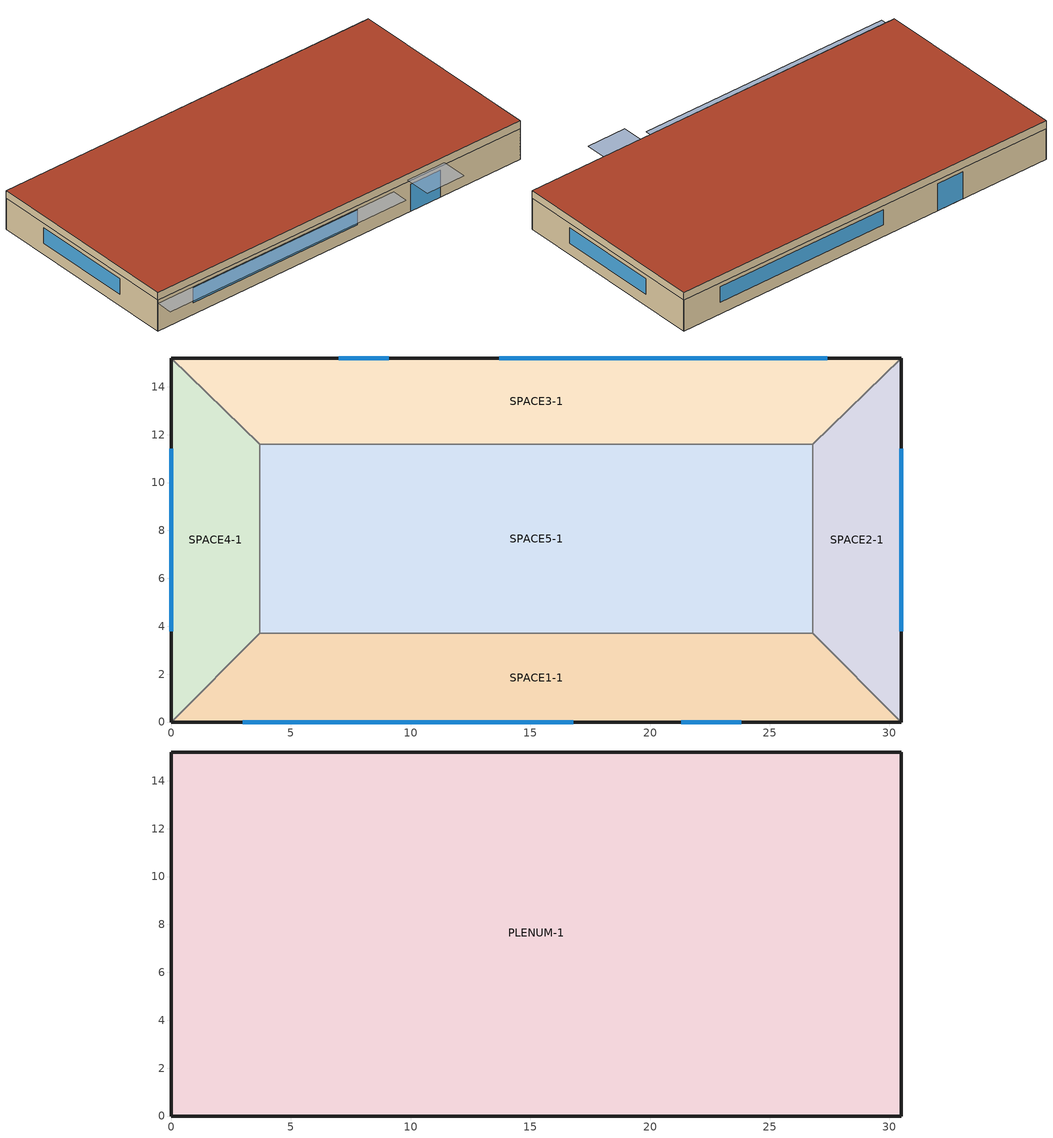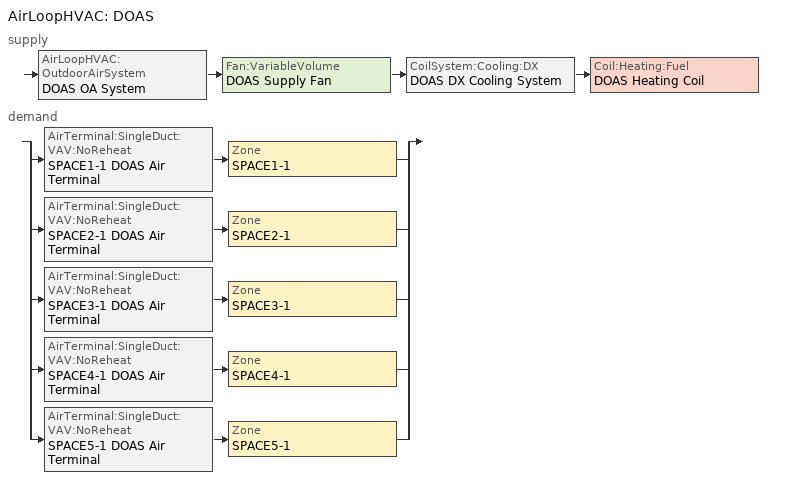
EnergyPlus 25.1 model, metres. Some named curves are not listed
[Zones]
SPACE1-1
 floor ground (FLOOR-SLAB-1): 26.8,3.7 30.5,0 0,0 3.7,3.7 z0
 wall outside (WALL-1): 0,0 30.5,0 z0:2.4
 wall to SPACE2-1 (INT-WALL-1): 30.5,0 26.8,3.7 z0:2.4
 wall to SPACE4-1 (INT-WALL-1): 3.7,3.7 0,0 z0:2.4
 wall to SPACE5-1 (INT-WALL-1): 26.8,3.7 3.7,3.7 z0:2.4
 window (Dbl Clr 3mm/13mm Air): 3,0 16.8,0 z0.9:2.1
 window (Sgl Grey 3mm): 21.3,0 23.8,0 z0:2.1
SPACE2-1
 floor ground (FLOOR-SLAB-1): 26.8,11.6 30.5,15.2 30.5,0 26.8,3.7 z0
 wall outside (WALL-1): 30.5,0 30.5,15.2 z0:2.4
 wall to SPACE3-1 (INT-WALL-1): 30.5,15.2 26.8,11.6 z0:2.4
 wall to SPACE5-1 (INT-WALL-1): 26.8,11.6 26.8,3.7 z0:2.4
 window (Dbl Clr 3mm/13mm Air): 30.5,3.8 30.5,11.4 z0.9:2.1
SPACE3-1
 floor ground (FLOOR-SLAB-1): 26.8,11.6 3.7,11.6 0,15.2 30.5,15.2 z0
 wall outside (WALL-1): 30.5,15.2 0,15.2 z0:2.4
 wall to SPACE4-1 (INT-WALL-1): 0,15.2 3.7,11.6 z0:2.4
 wall to SPACE5-1 (INT-WALL-1): 3.7,11.6 26.8,11.6 z0:2.4
 window (Dbl Clr 3mm/13mm Air): 27.4,15.2 13.7,15.2 z0.9:2.1
 window (Sgl Grey 3mm): 9.1,15.2 7,15.2 z0:2.1
SPACE4-1
 floor ground (FLOOR-SLAB-1): 3.7,3.7 0,0 0,15.2 3.7,11.6 z0
 wall outside (WALL-1): 0,15.2 0,0 z0:2.4
 wall to SPACE5-1 (INT-WALL-1): 3.7,3.7 3.7,11.6 z0:2.4
 window (Dbl Clr 3mm/13mm Air): 0,11.4 0,3.8 z0.9:2.1
SPACE5-1
 floor ground (FLOOR-SLAB-1): 26.8,11.6 26.8,3.7 3.7,3.7 3.7,11.6 z0
PLENUM-1
 floor to SPACE1-1 (CLNG-1): 26.8,3.7 30.5,0 0,0 3.7,3.7 z2.4
 floor to SPACE2-1 (CLNG-1): 26.8,11.6 30.5,15.2 30.5,0 26.8,3.7 z2.4
 floor to SPACE3-1 (CLNG-1): 26.8,11.6 3.7,11.6 0,15.2 30.5,15.2 z2.4
 floor to SPACE4-1 (CLNG-1): 3.7,3.7 0,0 0,15.2 3.7,11.6 z2.4
 floor to SPACE5-1 (CLNG-1): 26.8,11.6 26.8,3.7 3.7,3.7 3.7,11.6 z2.4
 wall outside (WALL-1): 0,0 30.5,0 30.5,15.2 0,15.2 0,0 z2.4:3
 roof outside (ROOF-1): 0,15.2 0,0 30.5,0 30.5,15.2 z3
shading: 0,-1.3 0,0 19.8,0 19.8,-1.3 z2.2; 21,-2 21,0 24.1,0 24.1,-2 z2.6
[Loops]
AirLoopHVAC 'DOAS'
 supply: AirLoopHVAC:OutdoorAirSystem 'DOAS OA System' > Fan:VariableVolume 'DOAS Supply Fan' > CoilSystem:Cooling:DX 'DOAS DX Cooling System' > Coil:Heating:Fuel 'DOAS Heating Coil'
 demand: split
  | AirTerminal:SingleDuct:VAV:NoReheat 'SPACE1-1 DOAS Air Terminal' > Zone 'SPACE1-1'
  | AirTerminal:SingleDuct:VAV:NoReheat 'SPACE2-1 DOAS Air Terminal' > Zone 'SPACE2-1'
  | AirTerminal:SingleDuct:VAV:NoReheat 'SPACE3-1 DOAS Air Terminal' > Zone 'SPACE3-1'
  | AirTerminal:SingleDuct:VAV:NoReheat 'SPACE4-1 DOAS Air Terminal' > Zone 'SPACE4-1'
  | AirTerminal:SingleDuct:VAV:NoReheat 'SPACE5-1 DOAS Air Terminal' > Zone 'SPACE5-1'
[Building]
VRF TU with DOAS RH Control: North Axis {deg}=30; Terrain=City; Loads Convergence Tolerance Value {W}=0.04; Temperature Convergence Tolerance Value {deltaC}=0.4; Solar Distribution=FullExterior; Maximum Number of Warmup Days=25; Minimum Number of Warmup Days=6
[Site:Location]
Miami Intl Ap FL USA TMY3 WMO=722020: Latitude {deg}=25.82; Longitude {deg}=-80.3; Time Zone {hr}=-5; Elevation {m}=11
[SizingPeriod:DesignDay] Day of Month=21; Humidity Condition Type=Wetbulb; Barometric Pressure {Pa}=101217; Rain Indicator=No; Snow Indicator=No; Daylight Saving Time Indicator=No; Solar Model Indicator=ASHRAEClearSky
Name | Month | Day Type | Maximum Dry-Bulb Temperature {C} | Daily Dry-Bulb Temperature Range {deltaC} | Wetbulb or DewPoint at Maximum Dry-Bulb {C} | Wind Speed {m/s} | Wind Direction {deg} | Sky Clearness
Miami Intl Ap Ann Htg 99.6% Condns DB | 1 | WinterDesignDay | 8.7 | 0 | 8.7 | 3.8 | 340 | 0
Miami Intl Ap Ann Clg .4% Condns DB=>MWB | 7 | SummerDesignDay | 33.2 | 6.7 | 25.3 | 4.5 | 140 | 1
[Site:GroundTemperature:BuildingSurface]
21.5, 21.4, 21.5, 21.5, 22, 22.9, 23, 23.1, 23.1, 22.2, 21.7, 21.6
[Material] Thermal Absorptance=0.9
Name | Roughness | Thickness {m} | Conductivity {W/m-K} | Density {kg/m3} | Specific Heat {J/kg-K} | Solar Absorptance | Visible Absorptance
RG01 | Rough | 0.0127 | 1.442 | 881 | 1674 | 0.65 | 0.65
BR01 | VeryRough | 0.0095 | 0.162 | 1121 | 1464 | 0.7 | 0.7
IN46 | VeryRough | 0.0762 | 0.023 | 24 | 1590 | 0.5 | 0.5
WD01 | MediumSmooth | 0.0191 | 0.115 | 513 | 1381 | 0.78 | 0.78
PW03 | MediumSmooth | 0.0127 | 0.115 | 545 | 1213 | 0.78 | 0.78
IN02 | Rough | 0.0901 | 0.043 | 10 | 837 | 0.75 | 0.75
GP01 | MediumSmooth | 0.0127 | 0.16 | 801 | 837 | 0.75 | 0.75
GP02 | MediumSmooth | 0.0159 | 0.16 | 801 | 837 | 0.75 | 0.75
CC03 | MediumRough | 0.1016 | 1.31 | 2243 | 837 | 0.65 | 0.65
[Material:NoMass]
MAT-CLNG-1: Roughness=Rough; Thermal Resistance {m2-K/W}=0.652259; Thermal Absorptance=0.65; Solar Absorptance=0.65; Visible Absorptance=0.65
[Material:AirGap]
AL21: Thermal Resistance {m2-K/W}=0.157
[Construction]
ROOF-1: RG01, BR01, IN46, WD01
WALL-1: WD01, PW03, IN02, GP01
CLNG-1: MAT-CLNG-1
FLOOR-SLAB-1: CC03
INT-WALL-1: GP02, AL21, GP02
Dbl Clr 3mm/13mm Air: CLEAR 3MM, AIR 13MM, CLEAR 3MM
Sgl Grey 3mm: GREY 3MM
[WindowMaterial:Gas]
AIR 13MM: Gas Type=Air; Thickness {m}=0.0127
[WindowMaterial:Glazing] Optical Data Type=SpectralAverage; Thickness {m}=0.003; Infrared Transmittance at Normal Incidence=0; Front Side Infrared Hemispherical Emissivity=0.84; Back Side Infrared Hemispherical Emissivity=0.84; Conductivity {W/m-K}=0.9
Name | Solar Transmittance at Normal Incidence | Front Side Solar Reflectance at Normal Incidence | Back Side Solar Reflectance at Normal Incidence | Visible Transmittance at Normal Incidence | Front Side Visible Reflectance at Normal Incidence | Back Side Visible Reflectance at Normal Incidence
CLEAR 3MM | 0.837 | 0.075 | 0.075 | 0.898 | 0.081 | 0.081
GREY 3MM | 0.626 | 0.061 | 0.061 | 0.611 | 0.061 | 0.061
[Zone] Type=1; Multiplier=1
Name | Ceiling Height {m} | Volume {m3}
PLENUM-1 | 0.6096 | 283.2
SPACE1-1; SPACE3-1 | 2.4384 | 239.247
SPACE2-1; SPACE4-1 | 2.4384 | 103.311
SPACE5-1 | 2.4384 | 447.683
[ZoneInfiltration:DesignFlowRate] Schedule=INFIL-SCH; Design Flow Rate Calculation Method=flow/zone; Constant Term Coefficient=0; Temperature Term Coefficient=0; Velocity Term Coefficient=0.2237; Velocity Squared Term Coefficient=0
Name | Zone or ZoneList or Space or SpaceList | Design Flow Rate {m3/s}
SPACE1-1 Infil 1 | SPACE1-1 | 0.0167
SPACE2-1 Infil 1 | SPACE2-1 | 0.00717
SPACE3-1 Infil 1 | SPACE3-1 | 0.0167
SPACE4-1 Infil 1 | SPACE4-1 | 0.00717
SPACE5-1 Infil 1 | SPACE5-1 | 0.031089
[People] Number of People Schedule=OCCUPY-1; Number of People Calculation Method=people; Fraction Radiant=0.3; Activity Level Schedule=ActSchd
Name | Zone or ZoneList or Space or SpaceList | Number of People
SPACE1-1 People 1 | SPACE1-1 | 11
SPACE2-1 People 1 | SPACE2-1 | 5
SPACE3-1 People 1 | SPACE3-1 | 11
SPACE4-1 People 1 | SPACE4-1 | 5
SPACE5-1 People 1 | SPACE5-1 | 20
[Lights] Schedule=LIGHTS-1; Design Level Calculation Method=LightingLevel; Return Air Fraction=0; Fraction Radiant=0.59; Fraction Visible=0.2; Fraction Replaceable=0
Name | Zone or ZoneList or Space or SpaceList | Lighting Level {W}
SPACE1-1 Lights 1 | SPACE1-1 | 1584
SPACE2-1 Lights 1 | SPACE2-1 | 684
SPACE3-1 Lights 1 | SPACE3-1 | 1584
SPACE4-1 Lights 1 | SPACE4-1 | 684
SPACE5-1 Lights 1 | SPACE5-1 | 2964
[ElectricEquipment] Schedule=EQUIP-1; Design Level Calculation Method=EquipmentLevel; Fraction Latent=0; Fraction Radiant=0.3; Fraction Lost=0
Name | Zone or ZoneList or Space or SpaceList | Design Level {W}
SPACE1-1 ElecEq 1 | SPACE1-1 | 1056
SPACE2-1 ElecEq 1 | SPACE2-1 | 456
SPACE3-1 ElecEq 1 | SPACE3-1 | 1056
SPACE4-1 ElecEq 1 | SPACE4-1 | 456
SPACE5-1 ElecEq 1 | SPACE5-1 | 1976
[ThermostatSetpoint:DualSetpoint]
All Zones Dual SP Control: Heating Setpoint Temperature Schedule=Htg-SetP-Sch; Cooling Setpoint Temperature Schedule=Clg-SetP-Sch
[ZoneControl:Thermostat] Control Type Schedule=HVACTemplate-Always 4; Control 1=All Zones Dual SP Control
Name | Zone or ZoneList
SPACE1-1 Thermostat | SPACE1-1
SPACE2-1 Thermostat | SPACE2-1
SPACE3-1 Thermostat | SPACE3-1
SPACE4-1 Thermostat | SPACE4-1
SPACE5-1 Thermostat | SPACE5-1
[DesignSpecification:OutdoorAir] Outdoor Air Method=flow/person; Outdoor Air Flow per Person {m3/s-person}=0.00944; Outdoor Air Flow per Zone Floor Area {m3/s-m2}=0; Outdoor Air Flow per Zone {m3/s}=0
SZ DSOA SPACE1-1; SZ DSOA SPACE2-1; SZ DSOA SPACE3-1; SZ DSOA SPACE4-1; SZ DSOA SPACE5-1
[Sizing:Zone] Zone Cooling Design Supply Air Temperature Input Method=SupplyAirTemperature; Zone Cooling Design Supply Air Temperature {C}=14; Zone Cooling Design Supply Air Temperature Difference {deltaC}=11.11; Zone Heating Design Supply Air Temperature Input Method=SupplyAirTemperature; Zone Heating Design Supply Air Temperature {C}=50; Zone Cooling Design Supply Air Humidity Ratio {kgWater/kgDryAir}=0.008; Zone Heating Design Supply Air Humidity Ratio {kgWater/kgDryAir}=0.008; Cooling Design Air Flow Method=DesignDay; Cooling Design Air Flow Rate {m3/s}=0; Cooling Minimum Air Flow Fraction=0; Heating Design Air Flow Method=DesignDay; Heating Design Air Flow Rate {m3/s}=0; Heating Maximum Air Flow Fraction=0; Account for Dedicated Outdoor Air System=No; Dedicated Outdoor Air System Control Strategy=NeutralSupplyAir; Dedicated Outdoor Air Low Setpoint Temperature for Design {C}=autosize; Dedicated Outdoor Air High Setpoint Temperature for Design {C}=autosize
Name | Design Specification Outdoor Air Object | Design Specification Zone Air Distribution Object
SPACE1-1 | SZ DSOA SPACE1-1 | SZ DSZAD SPACE1-1
SPACE2-1 | SZ DSOA SPACE2-1 | SZ DSZAD SPACE2-1
SPACE3-1 | SZ DSOA SPACE3-1 | SZ DSZAD SPACE3-1
SPACE4-1 | SZ DSOA SPACE4-1 | SZ DSZAD SPACE4-1
SPACE5-1 | SZ DSOA SPACE5-1 | SZ DSZAD SPACE5-1
[DesignSpecification:ZoneAirDistribution] Zone Air Distribution Effectiveness in Cooling Mode=1; Zone Air Distribution Effectiveness in Heating Mode=1
SZ DSZAD SPACE1-1; SZ DSZAD SPACE2-1; SZ DSZAD SPACE3-1; SZ DSZAD SPACE4-1; SZ DSZAD SPACE5-1
[Zone equipment]
SPACE1-1: SPACE1-1 DOAS Air Terminal, SPACE1-1 TU
SPACE2-1: SPACE2-1 DOAS Air Terminal, SPACE2-1 TU
SPACE3-1: SPACE3-1 DOAS Air Terminal, SPACE3-1 TU
SPACE4-1: SPACE4-1 DOAS Air Terminal, SPACE4-1 TU
SPACE5-1: SPACE5-1 DOAS Air Terminal, SPACE5-1 TU
[AirTerminal:SingleDuct:VAV:NoReheat] Availability Schedule=HVACTemplate-Always 1; Maximum Air Flow Rate {m3/s}=autosize; Zone Minimum Air Flow Input Method=Constant; Constant Minimum Air Flow Fraction=1
SPACE1-1 DOAS Air Terminal; SPACE2-1 DOAS Air Terminal; SPACE3-1 DOAS Air Terminal; SPACE4-1 DOAS Air Terminal; SPACE5-1 DOAS Air Terminal
[Sizing:System]
DOAS: Type of Load to Size On=VentilationRequirement; Design Outdoor Air Flow Rate {m3/s}=autosize; Central Heating Maximum System Air Flow Ratio=1; Preheat Design Temperature {C}=2; Preheat Design Humidity Ratio {kgWater/kgDryAir}=0.008; Precool Design Temperature {C}=11; Precool Design Humidity Ratio {kgWater/kgDryAir}=0.008; Central Cooling Design Supply Air Temperature {C}=12.8; Central Heating Design Supply Air Temperature {C}=12.2; Type of Zone Sum to Use=NonCoincident; 100% Outdoor Air in Cooling=Yes; 100% Outdoor Air in Heating=Yes; Central Cooling Design Supply Air Humidity Ratio {kgWater/kgDryAir}=0.00924; Central Heating Design Supply Air Humidity Ratio {kgWater/kgDryAir}=0.003; Cooling Supply Air Flow Rate Method=DesignDay; Cooling Supply Air Flow Rate {m3/s}=0; Heating Supply Air Flow Rate Method=DesignDay; Heating Supply Air Flow Rate {m3/s}=0; System Outdoor Air Method=ZoneSum; Zone Maximum Outdoor Air Fraction=1; Cooling Design Capacity Method=CoolingDesignCapacity; Cooling Design Capacity {W}=autosize; Heating Design Capacity Method=HeatingDesignCapacity; Heating Design Capacity {W}=autosize; Central Cooling Capacity Control Method=VAV
[AirLoopHVAC]
DOAS: Design Supply Air Flow Rate {m3/s}=autosize
[AvailabilityManager:Scheduled]
DOAS Availability: Schedule=OCCUPY-1
[SetpointManager:Warmest]
DOAS Cooling Supply Air Temp Manager: Control Variable=Temperature; HVAC Air Loop=DOAS; Minimum Setpoint Temperature {C}=7.2; Maximum Setpoint Temperature {C}=18; Strategy=MaximumTemperature; Setpoint Node or NodeList=DOAS Cooling Setpoint Nodes
[SetpointManager:MultiZone:Humidity:Maximum]
Maximum MZone HumRatio setpoint: HVAC Air Loop=DOAS; Minimum Setpoint Humidity Ratio {kgWater/kgDryAir}=0.003; Maximum Setpoint Humidity Ratio {kgWater/kgDryAir}=0.015; Setpoint Node or NodeList=DOAS Dehumidifier Setpoint Nodes
[CoilSystem:Cooling:DX]
DOAS DX Cooling System: Availability Schedule=HVACTemplate-Always 1; Cooling Coil=DOAS Cooling Coil; Dehumidification Control Type=CoolReheat; Run on Sensible Load=Yes; Run on Latent Load=Yes; Use Outdoor Air DX Cooling Coil=Yes; Outdoor Air DX Cooling Coil Leaving Minimum Air Temperature {C}=2
[Coil:Cooling:DX:TwoSpeed]
DOAS Cooling Coil: Availability Schedule=HVACTemplate-Always 1; High Speed Gross Rated Total Cooling Capacity {W}=autosize; High Speed Rated Sensible Heat Ratio=autosize; High Speed Gross Rated Cooling COP {W/W}=3; High Speed Rated Air Flow Rate {m3/s}=autosize; Unit Internal Static Air Pressure {Pa}=450; Total Cooling Capacity Function of Temperature Curve=VarSpeedCoolCapFT; Total Cooling Capacity Function of Flow Fraction Curve=PackagedRatedCoolCapFFlow; Energy Input Ratio Function of Temperature Curve=VarSpeedCoolEIRFT; Energy Input Ratio Function of Flow Fraction Curve=PackagedRatedCoolEIRFFlow; Part Load Fraction Correlation Curve=VarSpeedCyclingPLFFPLR; Low Speed Gross Rated Total Cooling Capacity {W}=autosize; Low Speed Gross Rated Sensible Heat Ratio=autosize; Low Speed Gross Rated Cooling COP {W/W}=4.2; Low Speed Rated Air Flow Rate {m3/s}=autosize; Low Speed Total Cooling Capacity Function of Temperature Curve=VarSpeedCoolCapLSFT; Low Speed Energy Input Ratio Function of Temperature Curve=VarSpeedCoolEIRLSFT; Condenser Type=AirCooled; Sensible Heat Ratio Function of Temperature Curve=DOAS DX Coil SHR-FT; Sensible Heat Ratio Function of Flow Fraction Curve=DOAS DX Coil SHR-FF; Low Speed Sensible Heat Ratio Function of Temperature Curve=DOAS DX Coil SHR-FT; Low Speed Sensible Heat Ratio Function of Flow Fraction Curve=DOAS DX Coil SHR-FF
[Coil:Heating:Fuel]
DOAS Heating Coil: Availability Schedule=HVACTemplate-Always 1; Fuel Type=NaturalGas; Burner Efficiency=0.8; Nominal Capacity {W}=autosize; On Cycle Parasitic Electric Load {W}=0; Part Load Fraction Correlation Curve=DOAS Heating Coil PLF-FPLR; Off Cycle Parasitic Fuel Load {W}=0
[SetpointManager:Scheduled]
DOAS Heating Supply Air Temp Manager: Control Variable=Temperature; Schedule=HVACTemplate-Always 12.2; Setpoint Node or NodeList=DOAS Heating Coil Outlet
[Fan:VariableVolume]
DOAS Supply Fan: Availability Schedule=OCCUPY-1; Fan Total Efficiency=0.7; Pressure Rise {Pa}=1000; Maximum Flow Rate {m3/s}=autosize; Fan Power Minimum Flow Rate Input Method=Fraction; Fan Power Minimum Flow Fraction=0; Motor Efficiency=0.9; Motor In Airstream Fraction=1; Fan Power Coefficient 1=0.00153024; Fan Power Coefficient 2=0.00520806; Fan Power Coefficient 3=1.10862; Fan Power Coefficient 4=-0.116356; Fan Power Coefficient 5=0
[Controller:OutdoorAir]
DOAS OA Controller: Minimum Outdoor Air Flow Rate {m3/s}=autosize; Maximum Outdoor Air Flow Rate {m3/s}=autosize; Economizer Control Type=NoEconomizer; Economizer Control Action Type=ModulateFlow; Lockout Type=NoLockout; Minimum Limit Type=ProportionalMinimum
[AirConditioner:VariableRefrigerantFlow]
Heat Pump=VRF Heat Pump; Availability Schedule=HVACOperationSchd; Gross Rated Total Cooling Capacity {W}=autosize; Gross Rated Cooling COP {W/W}=2.753; Minimum Condenser Inlet Node Temperature in Cooling Mode {C}=-5; Maximum Condenser Inlet Node Temperature in Cooling Mode {C}=43; Cooling Capacity Ratio Modifier Function of Low Temperature Curve=VRFCoolCapFT; Cooling Capacity Ratio Boundary Curve=VRFCoolCapFTBoundary; Cooling Capacity Ratio Modifier Function of High Temperature Curve=VRFCoolCapFTHi; Cooling Energy Input Ratio Modifier Function of Low Temperature Curve=VRFCoolEIRFT; Cooling Energy Input Ratio Boundary Curve=VRFCoolEIRFTBoundary; Cooling Energy Input Ratio Modifier Function of High Temperature Curve=VRFCoolEIRFTHi; Cooling Energy Input Ratio Modifier Function of Low Part-Load Ratio Curve=CoolingEIRLowPLR; Cooling Energy Input Ratio Modifier Function of High Part-Load Ratio Curve=CoolingEIRHiPLR; Cooling Combination Ratio Correction Factor Curve=CoolingCombRatio; Cooling Part-Load Fraction Correlation Curve=VRFCPLFFPLR; Gross Rated Heating Capacity {W}=autosize; Gross Rated Heating COP {W/W}=3.921; Minimum Condenser Inlet Node Temperature in Heating Mode {C}=-21; Maximum Condenser Inlet Node Temperature in Heating Mode {C}=35; Heating Capacity Ratio Modifier Function of Low Temperature Curve=VRFHeatCapFT; Heating Capacity Ratio Boundary Curve=VRFHeatCapFTBoundary; Heating Capacity Ratio Modifier Function of High Temperature Curve=VRFHeatCapFTHi; Heating Energy Input Ratio Modifier Function of Low Temperature Curve=VRFHeatEIRFT; Heating Energy Input Ratio Boundary Curve=VRFHeatEIRFTBoundary; Heating Energy Input Ratio Modifier Function of High Temperature Curve=VRFHeatEIRFTHi; Heating Performance Curve Outdoor Temperature Type=WetBulbTemperature; Heating Energy Input Ratio Modifier Function of Low Part-Load Ratio Curve=HeatingEIRLowPLR; Heating Energy Input Ratio Modifier Function of High Part-Load Ratio Curve=HeatingEIRHiPLR; Heating Combination Ratio Correction Factor Curve=HeatingCombRatio; Heating Part-Load Fraction Correlation Curve=VRFCPLFFPLR; Minimum Heat Pump Part-Load Ratio=0.25; Zone Name for Master Thermostat Location=SPACE5-1; Master Thermostat Priority Control Type=LoadPriority; Zone Terminal Unit List=VRF TU List; Heat Pump Waste Heat Recovery=No; Equivalent Piping Length used for Piping Correction Factor in Cooling Mode {m}=30; Vertical Height used for Piping Correction Factor {m}=10; Piping Correction Factor for Length in Cooling Mode Curve=CoolingLengthCorrectionFactor; Piping Correction Factor for Height in Cooling Mode Coefficient {1/m}=-0.000386; Equivalent Piping Length used for Piping Correction Factor in Heating Mode {m}=30; Crankcase Heater Power per Compressor {W}=15; Number of Compressors=3; Ratio of Compressor Size to Total Compressor Capacity {W/W}=0.33; Maximum Outdoor Dry-Bulb Temperature for Crankcase Heater {C}=7; Defrost Strategy=Resistive; Defrost Control=Timed; Resistive Defrost Heater Capacity {W}=autosize; Maximum Outdoor Dry-bulb Temperature for Defrost Operation {C}=7; Condenser Type=AirCooled; Evaporative Condenser Pump Rated Power Consumption {W}=0; Basin Heater Capacity {W/K}=0; Fuel Type=Electricity
[ZoneTerminalUnitList]
VRF TU List: Zone Terminal Unit Name 1=SPACE1-1 TU; Zone Terminal Unit Name 2=SPACE2-1 TU; Zone Terminal Unit Name 3=SPACE3-1 TU; Zone Terminal Unit Name 4=SPACE4-1 TU; Zone Terminal Unit Name 5=SPACE5-1 TU
[ZoneHVAC:TerminalUnit:VariableRefrigerantFlow] Terminal Unit Availability Schedule=ALWAYS_ON; Cooling Supply Air Flow Rate {m3/s}=autosize; No Cooling Supply Air Flow Rate {m3/s}=autosize; Heating Supply Air Flow Rate {m3/s}=autosize; No Heating Supply Air Flow Rate {m3/s}=autosize; Cooling Outdoor Air Flow Rate {m3/s}=0; Heating Outdoor Air Flow Rate {m3/s}=0; No Load Outdoor Air Flow Rate {m3/s}=0; Supply Air Fan Operating Mode Schedule=VRFFanOprMode; Supply Air Fan Placement=drawthrough; Zone Terminal Unit On Parasitic Electric Energy Use {W}=30; Zone Terminal Unit Off Parasitic Electric Energy Use {W}=20
Name | Supply Air Fan Object | Outside Air Mixer Object | Cooling Coil Object | Heating Coil Object
SPACE1-1 TU | SPACE1-1_Fan | SPACE1-1 TU OA Mixer | SPACE1-1 TU DX Cooling Coil | SPACE1-1 TU DX Heating Coil
SPACE2-1 TU | SPACE2-1_Fan | SPACE2-1 TU OA Mixer | SPACE2-1 TU DX Cooling Coil | SPACE2-1 TU DX Heating Coil
SPACE3-1 TU | SPACE3-1_Fan | SPACE3-1 TU OA Mixer | SPACE3-1 TU DX Cooling Coil | SPACE3-1 TU DX Heating Coil
SPACE4-1 TU | SPACE4-1_Fan | SPACE4-1 TU OA Mixer | SPACE4-1 TU DX Cooling Coil | SPACE4-1 TU DX Heating Coil
SPACE5-1 TU | SPACE5-1_Fan | SPACE5-1 TU OA Mixer | SPACE5-1 TU DX Cooling Coil | SPACE5-1 TU DX Heating Coil
[Fan:OnOff] Availability Schedule=VRFFanOperatingSch; Maximum Flow Rate {m3/s}=AUTOSIZE; Motor In Airstream Fraction=1; Fan Power Ratio Function of Speed Ratio Curve=Fan Energy
Name | Fan Total Efficiency | Pressure Rise {Pa} | Motor Efficiency
SPACE1-1_Fan; SPACE2-1_Fan; SPACE3-1_Fan; SPACE4-1_Fan | 0.6175 | 75 | 0.95
SPACE5-1_Fan | 0.53625 | 250 | 0.825
[COIL:Cooling:DX:VariableRefrigerantFlow] Availability Schedule=ALWAYS_ON; Gross Rated Total Cooling Capacity {W}=Autosize; Gross Rated Sensible Heat Ratio=Autosize; Rated Air Flow Rate {m3/s}=Autosize; Cooling Capacity Ratio Modifier Function of Temperature Curve=VRFTUCoolCapFT; Cooling Capacity Modifier Curve Function of Flow Fraction=VRFACCoolCapFFF
SPACE1-1 TU DX Cooling Coil; SPACE2-1 TU DX Cooling Coil; SPACE3-1 TU DX Cooling Coil; SPACE4-1 TU DX Cooling Coil; SPACE5-1 TU DX Cooling Coil
[COIL:Heating:DX:VariableRefrigerantFlow] Availability Schedule=ALWAYS_ON; Gross Rated Heating Capacity {W}=Autosize; Rated Air Flow Rate {m3/s}=Autosize; Heating Capacity Ratio Modifier Function of Temperature Curve=VRFTUHeatCapFT; Heating Capacity Modifier Function of Flow Fraction Curve=VRFACCoolCapFFF
SPACE1-1 TU DX Heating Coil; SPACE2-1 TU DX Heating Coil; SPACE3-1 TU DX Heating Coil; SPACE4-1 TU DX Heating Coil; SPACE5-1 TU DX Heating Coil
[Schedule:Compact]
OCCUPY-1: Through: 12/31, For: WeekDays SummerDesignDay CustomDay1 CustomDay2, Until: 8:00, 0, Until: 11:00, 1, Until: 12:00, 0.8, Until: 13:00, 0.4, Until: 14:00, 0.8, Until: 18:00, 1, Until: 19:00, 0.5, Until: 21:00, 0.1, Until: 24:00, 0, For: Weekends WinterDesignDay Holiday, Until: 24:00, 0
LIGHTS-1: Through: 12/31, For: WeekDays SummerDesignDay CustomDay1 CustomDay2, Until: 8:00, 0.05, Until: 9:00, 0.9, Until: 10:00, 0.95, Until: 11:00, 1, Until: 12:00, 0.95, Until: 13:00, 0.8, Until: 14:00, 0.9, Until: 18:00, 1, Until: 19:00, 0.6, Until: 21:00, 0.4, Until: 24:00, 0.05, For: Weekends WinterDesignDay Holiday, Until: 24:00, 0.05
EQUIP-1: Through: 12/31, For: WeekDays SummerDesignDay CustomDay1 CustomDay2, Until: 8:00, 0.02, Until: 9:00, 0.4, Until: 14:00, 0.9, Until: 15:00, 0.8, Until: 16:00, 0.7, Until: 18:00, 0.5, Until: 21:00, 0.3, Until: 24:00, 0.02, For: Weekends WinterDesignDay Holiday, Until: 24:00, 0.02
INFIL-SCH: Through: 12/31, For: WeekDays CustomDay1 CustomDay2, Until: 7:00, 1, Until: 21:00, 0, Until: 24:00, 1, For: Weekends Holiday, Until: 24:00, 1, For: SummerDesignDay, Until: 24:00, 1, For: WinterDesignDay, Until: 24:00, 1
ActSchd: Through: 12/31, For: AllDays, Until: 24:00, 117.24
Htg-SetP-Sch: Through: 12/31, For: WeekDays CustomDay1 CustomDay2, Until: 6:00, 13, Until: 7:00, 18, Until: 21:00, 23, Until: 24:00, 13, For: WeekEnds Holiday, Until: 24:00, 13, For: SummerDesignDay, Until: 24:00, 13, For: WinterDesignDay, Until: 24:00, 23
Clg-SetP-Sch: Through: 12/31, For:AllDays, Until: 6:00, 32, Until: 22:00, 24, Until: 24:00, 32
HVACTemplate-Always 1; ALWAYS_ON: Through: 12/31, For: AllDays, Until: 24:00, 1
HVACTemplate-Always 4: Through: 12/31, For: AllDays, Until: 24:00, 4
HVACTemplate-Always 12.2: Through: 12/31, For: AllDays, Until: 24:00, 12.2
VRFFanOperatingSch: Through: 12/31, For: Weekdays SummerDesignDay, Until: 07:00, 0, Until: 22:00, 1, Until: 24:00, 0, For: Saturday WinterDesignDay, Until: 07:00, 0, Until: 18:00, 1, Until: 24:00, 0, For: AllOtherDays, Until: 24:00, 0
VRFFanOprMode: Through: 12/31, For: Weekdays SummerDesignDay, Until: 07:00, 0, Until: 22:00, 0, Until: 24:00, 0, For: Saturday WinterDesignDay, Until: 07:00, 0, Until: 18:00, 0, Until: 24:00, 0, For: AllOtherDays, Until: 24:00, 0
HVACOperationSchd: Through: 12/31, For: Weekdays SummerDesignDay, Until: 06:00, 0, Until: 22:00, 1, Until: 24:00, 0, For: Saturday WinterDesignDay, Until: 06:00, 0, Until: 18:00, 1, Until: 24:00, 0, For: AllOtherDays, Until: 24:00, 0
[Curve:Biquadratic] Input Unit Type for X=Temperature; Output Unit Type=Dimensionless
Name | Coefficient1 Constant | Coefficient2 x | Coefficient3 x**2 | Coefficient4 y | Coefficient5 y**2 | Coefficient6 x*y | Minimum Value of x | Maximum Value of x | Minimum Value of y | Maximum Value of y | Input Unit Type for Y | Minimum Curve Output | Maximum Curve Output
VarSpeedCoolCapFT; VarSpeedCoolCapLSFT | 0.476428 | 0.0401147 | 0.000226411 | -0.000827136 | -7.3224e-06 | -0.000446278 | 12.77778 | 23.88889 | 23.88889 | 46.11111 | Temperature
VarSpeedCoolEIRFT | 0.632475 | -0.0121321 | 0.000507773 | 0.0155377 | 0.00027284 | -0.000679201 | 12.77778 | 23.88889 | 23.88889 | 46.11111 | Temperature
VarSpeedCoolEIRLSFT | 0.774645 | -0.0343731 | 0.000783173 | 0.0146596 | 0.000488851 | -0.000752036 | 12.77778 | 23.88889 | 23.88889 | 46.11111 | Temperature
DOAS DX Coil SHR-FT | 1.32945 | -0.0990649 | 0.000831004 | 0.0652278 | -7.93358e-05 | -0.000587442 | 24.44 | 26.67 | 29.44 | 46.1 | Temperature | 0.6661 | 1.6009
VRFCoolCapFT | 0.747184 | 0.00122964 | 0.000836517 | 5.42349e-05 | -1.1173e-06 | -2.3573e-06 | 15 | 23.9 | -6.7 | 22.2 | Temperature | 0.95 | 1.263
VRFCoolEIRFT | -0.576138 | 0.126266 | -0.00315623 | 0.00247898 | 3.704e-07 | -4.36073e-05 | 15 | 23.9 | -6.7 | 22.2 | Temperature | 0.5996 | 0.7252
VRFCoolCapFTHi | 0.782696 | 0.00983598 | 0.000633465 | -0.00202466 | 1.4636e-06 | -0.000223252 | 15 | 23.9 | 16.8 | 43.3 | Temperature | 0.837 | 1.263
VRFCoolEIRFTHi | -1.43951 | 0.161985 | -0.00349118 | 0.0269443 | 0.000134616 | -0.000671494 | 15 | 23.9 | 16.8 | 43.3 | Temperature | 0.6526 | 1.2442
CoolingLengthCorrectionFactor | 2.03882 | -0.00242606 | 3.5512e-06 | -1.68581 | 0.668703 | -4.5706e-05 | 7.62 | 182.88 | 0.8 | 1.5 | Dimensionless | 0.68 | 1
VRFHeatCapFT | 1.01209 | -0.00124676 | -0.000127185 | 0.0267564 | -4.986e-07 | -0.000263524 | 21.1 | 27.2 | -20 | 3.33 | Temperature | 0.4911 | 1
VRFHeatEIRFT | 0.722429 | 0.00345666 | 0.000650703 | -0.00264354 | 0.00124648 | -0.000100916 | 21.1 | 27.2 | -20 | 3.33 | Temperature | 1.06 | 1.9386
VRFHeatCapFTHi | 2.58599 | -0.0953227 | 0.000955329 | 0 | 0 | 0 | 21.1 | 27.2 | -9.44 | 15 | Temperature | 0.7 | 1
VRFHeatEIRFTHi | 1.38857 | -0.0229771 | 0.000537274 | -0.0273937 | 0.000403043 | -5.9786e-05 | 21.1 | 27.2 | -9.44 | 15 | Temperature | 0.795 | 1.4571
VRFTUCoolCapFT | 0.0585884 | 0.0587397 | -0.000210275 | 0.010937 | -0.000121955 | -0.000524662 | 15 | 23.89 | 20 | 43.33 | Temperature | 0.8083 | 1.2583
VRFTUHeatCAPFT | 0.375444 | 0.0668191 | -0.00194171 | 0.0442618 | -0.000400958 | -0.00148198 | 21.11 | 27.22 | -15 | 18.33 | Temperature | 0.6074 | 1
[Curve:Cubic]
Name | Coefficient1 Constant | Coefficient2 x | Coefficient3 x**2 | Coefficient4 x**3 | Minimum Value of x | Maximum Value of x | Input Unit Type for X | Output Unit Type | Minimum Curve Output | Maximum Curve Output
PackagedRatedCoolCapFFlow | 0.472786 | 1.24334 | -1.03871 | 0.322578 | 0.5 | 1.5 | Dimensionless | Dimensionless
PackagedRatedCoolEIRFFlow | 1.00795 | 0.345441 | -0.692289 | 0.338899 | 0.5 | 1.5 | Dimensionless | Dimensionless
DOAS Heating Coil PLF-FPLR | 0.8 | 0.2 | 0 | 0 | 0 | 1
CoolingCombRatio | 0.576593 | 0.634941 | -0.307609 | 0.0960753 | 1 | 1.5 | Dimensionless | Dimensionless | 1 | 1.1611
CoolingEIRLowPLR | 0.454123 | -0.172969 | 1.08287 | -0.361848 | 0.25 | 1 | Dimensionless | Dimensionless | 0.4729 | 1
CoolingEIRHiPLR; HeatingEIRHiPLR | 1 | 0 | 0 | 0 | 1 | 1.5 | Dimensionless | Dimensionless | 1 | 1
VRFCoolCapFTBoundary; VRFCoolEIRFTBoundary | 80.0017 | -8.77928 | 0.449885 | -0.00808373 | 15 | 23.9 | Temperature | Temperature | 10 | 22.2
HeatingCombRatio | 0.76672 | 0.26173 | -0.015911 | -0.0125388 | 1 | 1.5 | Dimensionless | Dimensionless | 1 | 1.0812
HeatingEIRLowPLR | 0.392474 | 0.0760164 | 0.698324 | -0.168841 | 0.25 | 1 | Dimensionless | Dimensionless | 0.4524 | 1
VRFHeatCapFTBoundary; VRFHeatEIRFTBoundary | 58.577 | -3.0255 | 0.0193 | 0 | 15 | 23.9 | Temperature | Temperature | 10 | 22.2
[Curve:Quadratic]
Name | Coefficient1 Constant | Coefficient2 x | Coefficient3 x**2 | Minimum Value of x | Maximum Value of x
VarSpeedCyclingPLFFPLR | 0.85 | 0.15 | 0 | 0 | 1
DOAS DX Coil SHR-FF | 0.9317 | -0.0077 | 0.076 | 0.69 | 1.3
VRFACCoolCapFFF | 0.8 | 0.2 | 0 | 0.5 | 1.5
[CURVE:QUADRATIC]
VRFCPLFFPLR: Coefficient1 Constant=0.85; Coefficient2 x=0.15; Coefficient3 x**2=0; Minimum Value of x=0; Maximum Value of x=1; Minimum Curve Output=0.85; Maximum Curve Output=1; Input Unit Type for X=Dimensionless; Output Unit Type=Dimensionless
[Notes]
DOASDXCOIL_wUserSHRMethod.idf
Basic file description:  1 story building divided into 4 exterior and one interior conditioned zones and return plenum
illustrates the use of a central dedicated outdoor air system (DOAS) with DX Cooling coils and
gas heating coils and dehumidification controls along with a Variable Refrigerant Flow HVAC system.
Highlights:              100% dedicated outdoor air system (DOAS) DX cooling coil application.
Simulation Location/Run: USA_FL_Miami.Intl.AP.722020_TMY3, 2 design days, 2 run periods,
Run Control executes the run periods using the weather file
Location:                Miami, FL             !  Data Source=ASHRAE 2009 Annual Design Conditions
Design Days:             Miami Intl Ap FL USA Annual Heating 99.6%, MaxDB=8.7°C
Miami Intl Ap FL USA Annual Cooling (DB=>MWB) .4%, MaxDB=33.2°C MWB=25.3°C
Run Period (Weather File): Winter 1/14, Summer 7/16, USA_FL_Miami.Intl.AP.722020_TMY3
Run Control:             Zone and System sizing with design days and weather file run control (no design days run)
Building: Single floor rectangular building 100 ft x 50 ft. 5 zones - 4 exterior, 1 interior, zone height 8 feet.
Exterior zone depth is 12 feet. There is a 2 foot high return plenum: the overall building height is
10 feet. There are windows on all 4 facades; the south and north facades have glass doors.
The south facing glass is shaded by overhangs. The walls are woodshingle over plywood, R11 insulation,
and gypboard. The roof is a gravel built up roof with R-3 mineral board insulation and plywood sheathing.
The windows are of various single and double pane construction with 3mm and 6mm glass and either 6mm or
13mm argon or air gap.  The window to wall ratio is approximately 0.29.
The south wall and door have overhangs.
The building is oriented 30 degrees east of north.
Floor Area:        463.6 m2 (5000 ft2)
Number of Stories: 1
Zone Description Details:
Internal gains description:     lighting is 1.5 watts/ft2, office equip is 1.0 watts/ft2. There is 1 occupant
per 100 ft2 of floor area. The infiltration is 0.25 air changes per hour.
Interzone Surfaces:             6 interzone surfaces (see diagram)
Internal Mass:                  None
Windows:                        4 ea.: 1) Double pane clear, 3mm glass, 13mm air gap
2) Double pane clear, 3mm glass, 13mm argon gap
3) Double pane clear, 6mm glass, 6mm air gap
4) Double pane lowE,  6mm lowE glass outside, 6mm air gap, 6mm clear glass
Doors:                          2 ea.:    Single pane grey,  3mm glass
Detached Shading:               None
Daylight:                       None
Natural Ventilation:            None
Compact Schedules:              Yes
HVAC:                           A central dedicated outdoor air system with multimode DX cooling coil, gas heating coil
and with dehumidification controls. VRF terminal units serving each zone.
All equipment is autosized.
Zonal Equipment:                Yes
Central Air Handling Equipment: Yes
System Equipment Autosize:      Yes
Purchased Cooling:              None
Purchased Heating:              None
Coils:                          Yes
Pumps:                          Yes
Boilers:                        None
Chillers:                       None
Standard Reports:               All
Timestep or Hourly Variables:   Hourly
Time bins Report:               None
HTML Report:                    Yes
Environmental Emissions:        None
Utility Tariffs:                None
